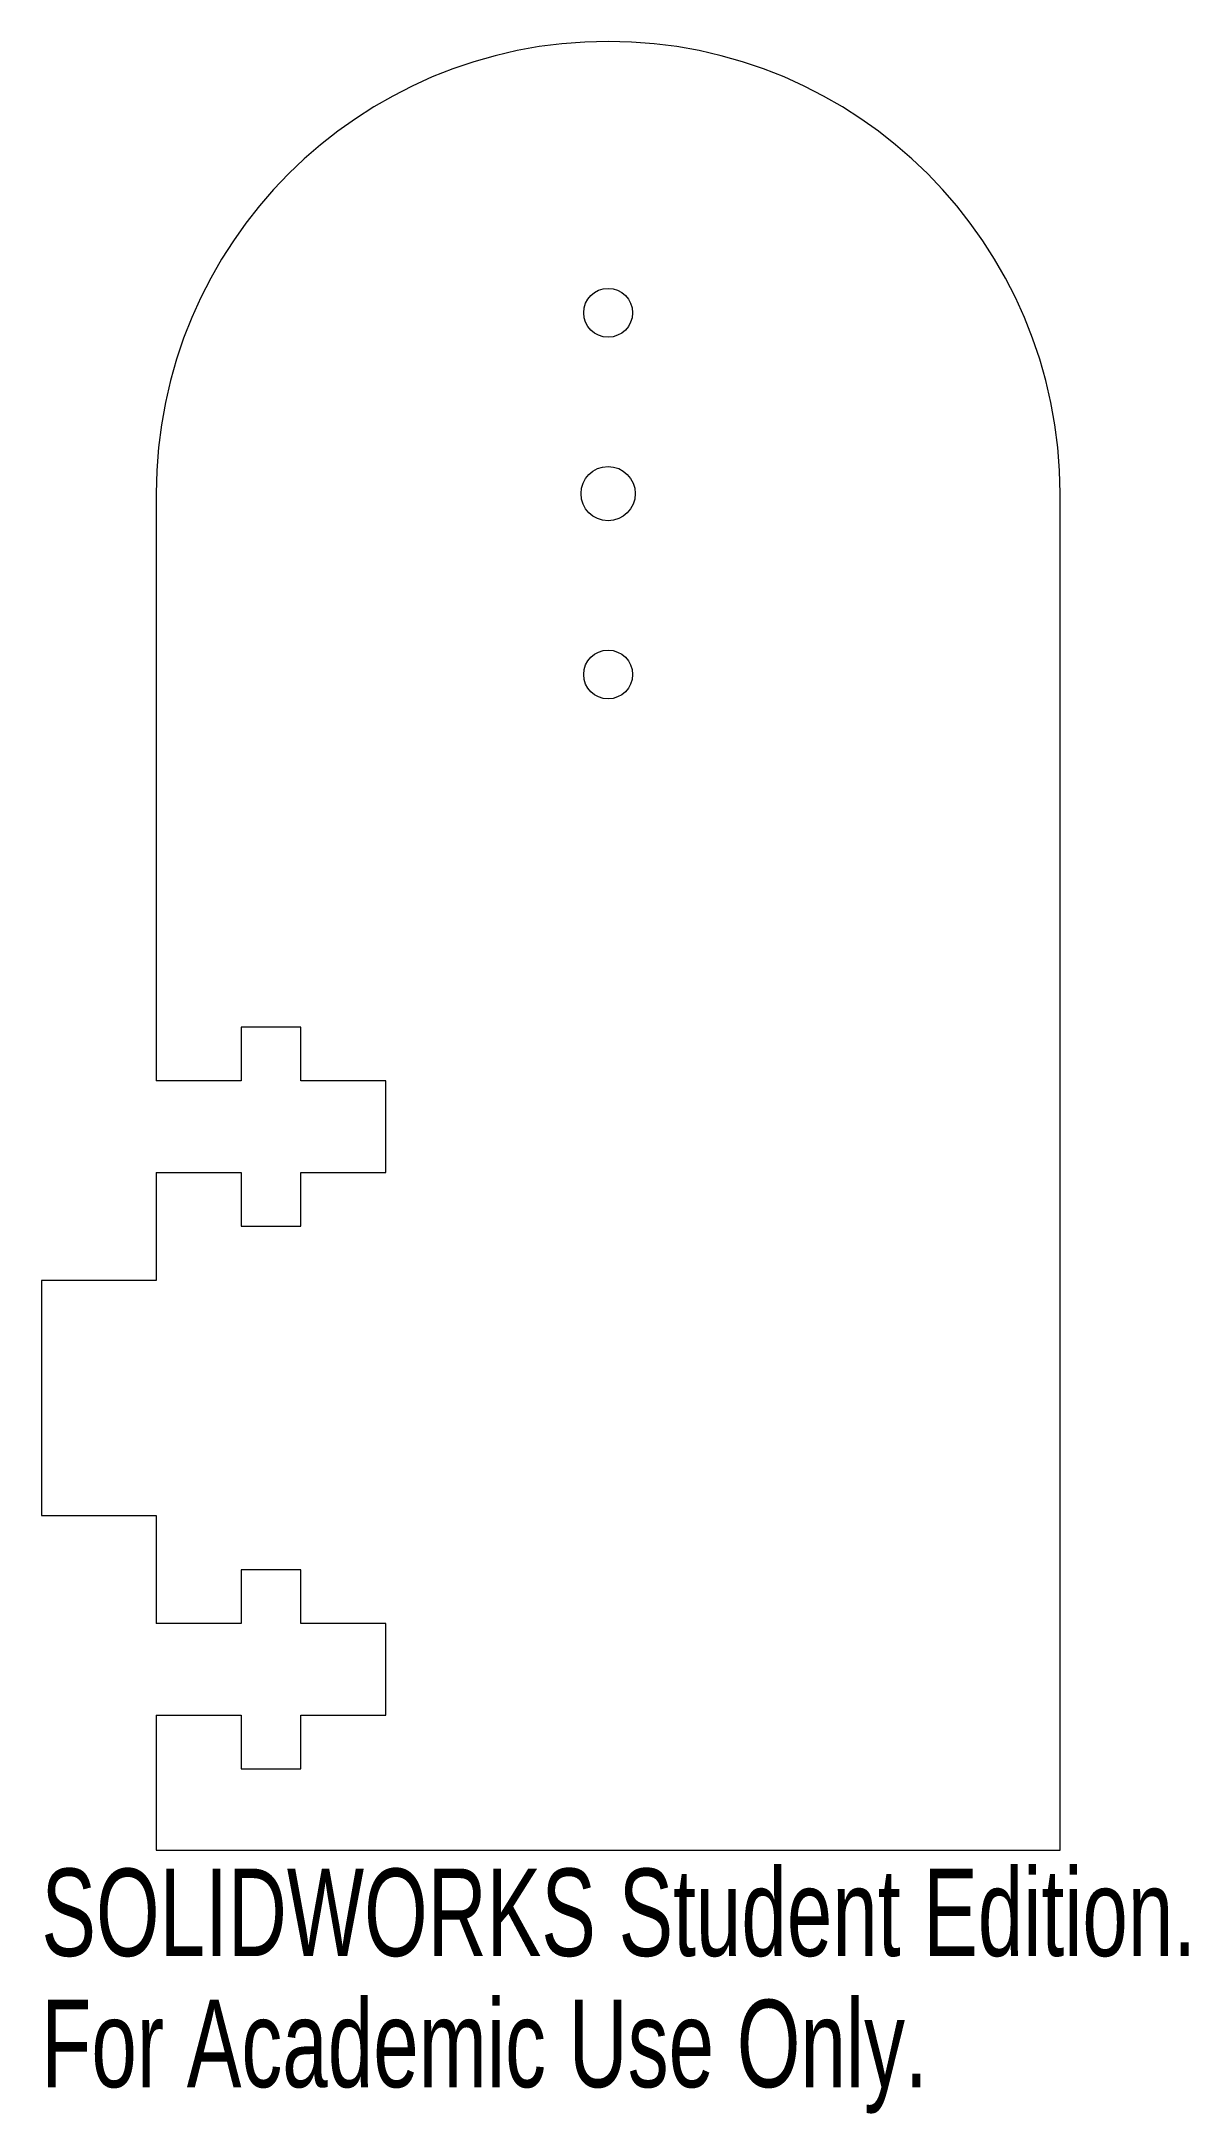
# Model space of a CAD drawing. Header units: millimetres. Extents: x -31 to 32, y -90 to 25.
import ezdxf

# ---------------------------------------------------------------- set-up
doc = ezdxf.new("R2010")
doc.units = ezdxf.units.MM
doc.styles.add('SLDTEXTSTYLE0', font='TXT', dxfattribs={"width": 0.7})

msp = doc.modelspace()

# ---------------------------------------------------------------- linework, layer by layer
at = {"color": 7, "linetype": 'Continuous', "lineweight": 15}
for p, q in [((-25, 0), (-25, -32.46)), ((25, -75), (25, 0)), ((-20.301, -29.5009), (-20.301, -32.46)), ((-16.999, -29.5009), (-20.301, -29.5009)), ((-16.999, -32.46), (-16.999, -29.5009)), ((-20.301, -32.46), (-25, -32.46)), ((-12.3, -32.46), (-16.999, -32.46)), ((-12.3, -37.54), (-12.3, -32.46)), ((-25, -37.54), (-20.301, -37.54)), ((-25, -37.54), (-25, -43.5)), ((-20.301, -37.54), (-20.301, -40.4991)), ((-16.999, -37.54), (-12.3, -37.54)), ((-16.999, -40.4991), (-16.999, -37.54)), ((-20.301, -40.4991), (-16.999, -40.4991)), ((-25, -43.5), (-31.35, -43.5)), ((-31.35, -43.5), (-31.35, -56.5)), ((-31.35, -56.5), (-25, -56.5)), ((-25, -56.5), (-25, -62.46)), ((-20.301, -59.5009), (-20.301, -62.46)), ((-16.999, -59.5009), (-20.301, -59.5009)), ((-16.999, -62.46), (-16.999, -59.5009)), ((-20.301, -62.46), (-25, -62.46)), ((-12.3, -62.46), (-16.999, -62.46)), ((-12.3, -67.54), (-12.3, -62.46)), ((-25, -67.54), (-20.301, -67.54)), ((-25, -67.54), (-25, -75)), ((-20.301, -67.54), (-20.301, -70.4991)), ((-16.999, -67.54), (-12.3, -67.54)), ((-16.999, -70.4991), (-16.999, -67.54)), ((-20.301, -70.4991), (-16.999, -70.4991)), ((-25, -75), (25, -75))]:
    msp.add_line(p, q, dxfattribs=at)
for centre, radius in [((0, 10), 1.35), ((0, 0), 1.5), ((0, -10), 1.35)]:
    msp.add_circle(centre, radius, dxfattribs=at)
msp.add_arc((0, 0), 25, 0, 180, dxfattribs=at)

# ---------------------------------------------------------------- texts
at = {"color": 7, "linetype": 'Continuous', "char_height": 4.83362, "attachment_point": 1, "style": 'SLDTEXTSTYLE0'}
for s, insert in [('SOLIDWORKS Student Edition.', (-31.35, -76.0196)), ('For Academic Use Only.', (-31.35, -83.27))]:
    msp.add_mtext(s, dxfattribs=dict(at, insert=insert))

doc.saveas('drawing.dxf')
